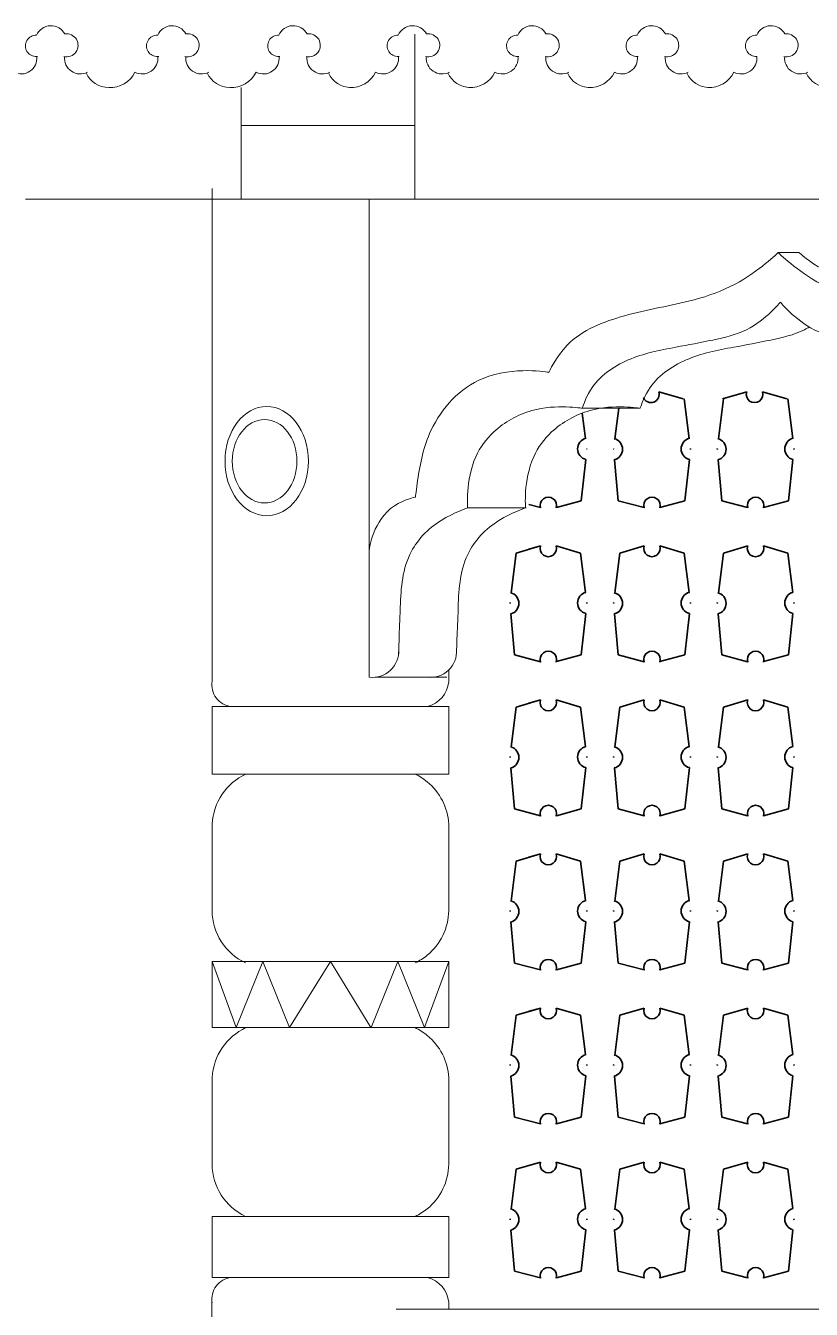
# Model space of a CAD drawing. Header units: millimetres. Extents: x 2399 to 111977, y 1313 to 59551.
# Drawn here: x 70509 to 71649, y 44698 to 46561 of the extents above; entities that cross this region are included whole.
import ezdxf

# ---------------------------------------------------------------- set-up
doc = ezdxf.new("R2010")
doc.units = ezdxf.units.MM
doc.layers.add('detail1', color=7, linetype='Continuous', lineweight=35)
doc.layers.add('main line', color=7, linetype='Continuous', lineweight=13)
doc.layers.add('hatch1', color=7, linetype='Continuous', lineweight=20, true_color=0x6a6a6a)

msp = doc.modelspace()

# ---------------------------------------------------------------- linework, layer by layer
at = {"layer": 'detail1', "color": 7, "linetype": 'Continuous', "lineweight": 35}
for p, q in [((71463.0712, 46019.0482), (71427.6772, 46029.391)), ((71555.3142, 46029.391), (71520.1574, 46019.0482)), ((71613.4641, 46019.0482), (71578.0701, 46029.391)), ((71369.5355, 46005.4979), (71364.0478, 45961.1341)), ((71471.7082, 45961.8144), (71464.5183, 46019.0482)), ((71521.6045, 46019.0482), (71514.4407, 45961.1341)), ((71622.1011, 45961.8144), (71614.9112, 46019.0482)), ((71321.3153, 45961.8144), (71316.6868, 45998.6587)), ((71315.151, 45871.1693), (71321.7233, 45931.1642)), ((71363.4769, 45930.7353), (71368.7178, 45871.1693)), ((71465.5439, 45871.1693), (71472.1162, 45931.1642)), ((71473.7197, 45945.8021), (71473.5365, 45947.2603)), ((71512.7245, 45947.2603), (71512.5441, 45945.8021)), ((71513.8698, 45930.7353), (71519.1107, 45871.1693)), ((71615.9368, 45871.1693), (71622.509, 45931.1642)), ((71624.1126, 45945.8021), (71623.9294, 45947.2603)), ((71239.3008, 45865.707), (71255.9692, 45861.3664)), ((71279.0551, 45861.4519), (71315.151, 45871.1693)), ((71368.7178, 45871.1693), (71406.3621, 45861.3664)), ((71429.448, 45861.4519), (71465.5439, 45871.1693)), ((71519.1107, 45871.1693), (71556.7549, 45861.3664)), ((71579.8409, 45861.4519), (71615.9368, 45871.1693)), ((71255.9756, 45805.869), (71220.8188, 45795.5263)), ((71255.9756, 45805.869), (71239.271, 45801.1355)), ((71278.7314, 45805.869), (71314.1254, 45795.5263)), ((71406.3685, 45805.869), (71371.2117, 45795.5263)), ((71464.5183, 45795.5263), (71429.1243, 45805.869)), ((71556.7613, 45805.869), (71521.6045, 45795.5263)), ((71614.9112, 45795.5263), (71579.5172, 45805.869)), ((71220.8188, 45795.5263), (71213.6549, 45737.6121)), ((71321.3153, 45738.2925), (71314.1254, 45795.5263)), ((71371.2117, 45795.5263), (71364.0478, 45737.6121)), ((71471.7082, 45738.2925), (71464.5183, 45795.5263)), ((71521.6045, 45795.5263), (71514.4407, 45737.6121)), ((71622.1011, 45738.2925), (71614.9112, 45795.5263)), ((71211.9387, 45723.7383), (71211.7584, 45722.2802)), ((71213.084, 45707.2134), (71218.325, 45647.6473)), ((71315.151, 45647.6473), (71321.7233, 45707.6423)), ((71323.3268, 45722.2802), (71323.1436, 45723.7383)), ((71362.3316, 45723.7383), (71362.1512, 45722.2802)), ((71363.4769, 45707.2134), (71368.7178, 45647.6473)), ((71465.5439, 45647.6473), (71472.1162, 45707.6423)), ((71473.7197, 45722.2802), (71473.5365, 45723.7383)), ((71512.7245, 45723.7383), (71512.5441, 45722.2802)), ((71513.8698, 45707.2134), (71519.1107, 45647.6473)), ((71615.9368, 45647.6473), (71622.509, 45707.6423)), ((71624.1126, 45722.2802), (71623.9294, 45723.7383)), ((71218.325, 45647.6473), (71255.9692, 45637.8444)), ((71239.3008, 45642.185), (71255.9692, 45637.8444)), ((71279.0551, 45637.9299), (71315.151, 45647.6473)), ((71368.7178, 45647.6473), (71406.3621, 45637.8444)), ((71429.448, 45637.9299), (71465.5439, 45647.6473)), ((71519.1107, 45647.6473), (71556.7549, 45637.8444)), ((71579.8409, 45637.9299), (71615.9368, 45647.6473)), ((71255.9756, 45582.3471), (71220.8188, 45572.0043)), ((71255.9756, 45582.3471), (71239.271, 45577.6136)), ((71278.7314, 45582.3471), (71314.1254, 45572.0043)), ((71406.3685, 45582.3471), (71371.2117, 45572.0043)), ((71464.5183, 45572.0043), (71429.1243, 45582.3471)), ((71556.7613, 45582.3471), (71521.6045, 45572.0043)), ((71614.9112, 45572.0043), (71579.5172, 45582.3471)), ((71220.8188, 45572.0043), (71213.6549, 45514.0902)), ((71321.3153, 45514.7705), (71314.1254, 45572.0043)), ((71371.2117, 45572.0043), (71364.0478, 45514.0902)), ((71471.7082, 45514.7705), (71464.5183, 45572.0043)), ((71521.6045, 45572.0043), (71514.4407, 45514.0902)), ((71622.1011, 45514.7705), (71614.9112, 45572.0043)), ((71211.9387, 45500.2164), (71211.7584, 45498.7582)), ((71213.084, 45483.6914), (71218.325, 45424.1254)), ((71315.151, 45424.1254), (71321.7233, 45484.1203)), ((71323.3268, 45498.7582), (71323.1436, 45500.2164)), ((71362.3316, 45500.2164), (71362.1512, 45498.7582)), ((71363.4769, 45483.6914), (71368.7178, 45424.1254)), ((71465.5439, 45424.1254), (71472.1162, 45484.1203)), ((71473.7197, 45498.7582), (71473.5365, 45500.2164)), ((71512.7245, 45500.2164), (71512.5441, 45498.7582)), ((71513.8698, 45483.6914), (71519.1107, 45424.1254)), ((71615.9368, 45424.1254), (71622.509, 45484.1203)), ((71624.1126, 45498.7582), (71623.9294, 45500.2164)), ((71218.325, 45424.1254), (71255.9692, 45414.3225)), ((71239.3008, 45418.6631), (71255.9692, 45414.3225)), ((71279.0551, 45414.408), (71315.151, 45424.1254)), ((71368.7178, 45424.1254), (71406.3621, 45414.3225)), ((71429.448, 45414.408), (71465.5439, 45424.1254)), ((71519.1107, 45424.1254), (71556.7549, 45414.3225)), ((71579.8409, 45414.408), (71615.9368, 45424.1254)), ((71255.9756, 45358.8251), (71220.8188, 45348.4824)), ((71255.9756, 45358.8251), (71239.271, 45354.0916)), ((71278.7314, 45358.8251), (71314.1254, 45348.4824)), ((71406.3685, 45358.8251), (71371.2117, 45348.4824)), ((71464.5183, 45348.4824), (71429.1243, 45358.8251)), ((71556.7613, 45358.8251), (71521.6045, 45348.4824)), ((71614.9112, 45348.4824), (71579.5172, 45358.8251)), ((71220.8188, 45348.4824), (71213.6549, 45290.5682)), ((71321.3153, 45291.2486), (71314.1254, 45348.4824)), ((71371.2117, 45348.4824), (71364.0478, 45290.5682)), ((71471.7082, 45291.2486), (71464.5183, 45348.4824)), ((71521.6045, 45348.4824), (71514.4407, 45290.5682)), ((71622.1011, 45291.2486), (71614.9112, 45348.4824)), ((71211.9387, 45276.6944), (71211.7584, 45275.2363)), ((71213.084, 45260.1695), (71218.325, 45200.6034)), ((71315.151, 45200.6034), (71321.7233, 45260.5984)), ((71323.3268, 45275.2363), (71323.1436, 45276.6944)), ((71362.3316, 45276.6944), (71362.1512, 45275.2363)), ((71363.4769, 45260.1695), (71368.7178, 45200.6034)), ((71465.5439, 45200.6034), (71472.1162, 45260.5984)), ((71473.7197, 45275.2363), (71473.5365, 45276.6944)), ((71512.7245, 45276.6944), (71512.5441, 45275.2363)), ((71513.8698, 45260.1695), (71519.1107, 45200.6034)), ((71615.9368, 45200.6034), (71622.509, 45260.5984)), ((71624.1126, 45275.2363), (71623.9294, 45276.6944)), ((71218.325, 45200.6034), (71255.9692, 45190.8005)), ((71239.3008, 45195.1411), (71255.9692, 45190.8005)), ((71279.0551, 45190.886), (71315.151, 45200.6034)), ((71368.7178, 45200.6034), (71406.3621, 45190.8005)), ((71429.448, 45190.886), (71465.5439, 45200.6034)), ((71519.1107, 45200.6034), (71556.7549, 45190.8005)), ((71579.8409, 45190.886), (71615.9368, 45200.6034)), ((71255.9756, 45135.3032), (71220.8188, 45124.9604)), ((71255.9756, 45135.3032), (71239.271, 45130.5697)), ((71278.7314, 45135.3032), (71314.1254, 45124.9604)), ((71406.3685, 45135.3032), (71371.2117, 45124.9604)), ((71464.5183, 45124.9604), (71429.1243, 45135.3032)), ((71556.7613, 45135.3032), (71521.6045, 45124.9604)), ((71614.9112, 45124.9604), (71579.5172, 45135.3032)), ((71220.8188, 45124.9604), (71213.6549, 45067.0463)), ((71321.3153, 45067.7266), (71314.1254, 45124.9604)), ((71371.2117, 45124.9604), (71364.0478, 45067.0463)), ((71471.7082, 45067.7266), (71464.5183, 45124.9604)), ((71521.6045, 45124.9604), (71514.4407, 45067.0463)), ((71622.1011, 45067.7266), (71614.9112, 45124.9604)), ((71211.9387, 45053.1725), (71211.7584, 45051.7143)), ((71213.084, 45036.6475), (71218.325, 44977.0815)), ((71315.151, 44977.0815), (71321.7233, 45037.0764)), ((71323.3268, 45051.7143), (71323.1436, 45053.1725)), ((71362.3316, 45053.1725), (71362.1512, 45051.7143)), ((71363.4769, 45036.6475), (71368.7178, 44977.0815)), ((71465.5439, 44977.0815), (71472.1162, 45037.0764)), ((71473.7197, 45051.7143), (71473.5365, 45053.1725)), ((71512.7245, 45053.1725), (71512.5441, 45051.7143)), ((71513.8698, 45036.6475), (71519.1107, 44977.0815)), ((71615.9368, 44977.0815), (71622.509, 45037.0764)), ((71624.1126, 45051.7143), (71623.9294, 45053.1725)), ((71218.325, 44977.0815), (71255.9692, 44967.2786)), ((71239.3008, 44971.6192), (71255.9692, 44967.2786)), ((71279.0551, 44967.3641), (71315.151, 44977.0815)), ((71368.7178, 44977.0815), (71406.3621, 44967.2786)), ((71429.448, 44967.3641), (71465.5439, 44977.0815)), ((71519.1107, 44977.0815), (71556.7549, 44967.2786)), ((71579.8409, 44967.3641), (71615.9368, 44977.0815)), ((71255.9756, 44911.7812), (71220.8188, 44901.4385)), ((71255.9756, 44911.7812), (71239.271, 44907.0477)), ((71278.7314, 44911.7812), (71314.1254, 44901.4385)), ((71406.3685, 44911.7812), (71371.2117, 44901.4385)), ((71464.5183, 44901.4385), (71429.1243, 44911.7812)), ((71556.7613, 44911.7812), (71521.6045, 44901.4385)), ((71614.9112, 44901.4385), (71579.5172, 44911.7812)), ((71220.8188, 44901.4385), (71213.6549, 44843.5243)), ((71321.3153, 44844.2047), (71314.1254, 44901.4385)), ((71371.2117, 44901.4385), (71364.0478, 44843.5243)), ((71471.7082, 44844.2047), (71464.5183, 44901.4385)), ((71521.6045, 44901.4385), (71514.4407, 44843.5243)), ((71622.1011, 44844.2047), (71614.9112, 44901.4385)), ((71211.9387, 44829.6505), (71211.7584, 44828.1924)), ((71213.084, 44813.1256), (71218.325, 44753.5595)), ((71315.151, 44753.5595), (71321.7233, 44813.5545)), ((71323.3268, 44828.1924), (71323.1436, 44829.6505)), ((71362.3316, 44829.6505), (71362.1512, 44828.1924)), ((71363.4769, 44813.1256), (71368.7178, 44753.5595)), ((71465.5439, 44753.5595), (71472.1162, 44813.5545)), ((71473.7197, 44828.1924), (71473.5365, 44829.6505)), ((71512.7245, 44829.6505), (71512.5441, 44828.1924)), ((71513.8698, 44813.1256), (71519.1107, 44753.5595)), ((71615.9368, 44753.5595), (71622.509, 44813.5545)), ((71624.1126, 44828.1924), (71623.9294, 44829.6505)), ((71218.325, 44753.5595), (71255.9692, 44743.7566)), ((71239.3008, 44748.0972), (71255.9692, 44743.7566)), ((71279.0551, 44743.8421), (71315.151, 44753.5595)), ((71368.7178, 44753.5595), (71406.3621, 44743.7566)), ((71429.448, 44743.8421), (71465.5439, 44753.5595)), ((71519.1107, 44753.5595), (71556.7549, 44743.7566)), ((71579.8409, 44743.8421), (71615.9368, 44753.5595))]:
    msp.add_line(p, q, dxfattribs=at)
for centre, radius, start, end in [((71416.2993, 46025.6881), 11.9653, 203.2418441, 18.0271726), ((71566.6922, 46025.6881), 11.9653, 161.9728274, 18.0271726), ((71325.6725, 45946.5446), 15.8793, 104.4005587, 255.5994413), ((71359.1751, 45946.0208), 15.8793, 284.4005587, 75.5994413), ((71476.0653, 45946.5446), 15.8793, 104.4005587, 255.5994413), ((71509.568, 45946.0208), 15.8793, 284.4005587, 75.5994413), ((71626.4582, 45946.5446), 15.8793, 104.4005587, 255.5994413), ((71267.5005, 45864.5597), 11.9653, 341.9728274, 198.0271726), ((71417.8934, 45864.5597), 11.9653, 341.9728274, 198.0271726), ((71568.2863, 45864.5597), 11.9653, 341.9728274, 198.0271726), ((71267.3535, 45802.1662), 11.9653, 161.9728274, 18.0271726), ((71417.7464, 45802.1662), 11.9653, 161.9728274, 18.0271726), ((71568.1393, 45802.1662), 11.9653, 161.9728274, 18.0271726), ((71208.7822, 45722.4989), 15.8793, 284.4005587, 75.5994413), ((71325.6725, 45723.0227), 15.8793, 104.4005587, 255.5994413), ((71359.1751, 45722.4989), 15.8793, 284.4005587, 75.5994413), ((71476.0653, 45723.0227), 15.8793, 104.4005587, 255.5994413), ((71509.568, 45722.4989), 15.8793, 284.4005587, 75.5994413), ((71626.4582, 45723.0227), 15.8793, 104.4005587, 255.5994413), ((71267.5005, 45641.0377), 11.9653, 341.9728274, 198.0271726), ((71417.8934, 45641.0377), 11.9653, 341.9728274, 198.0271726), ((71568.2863, 45641.0377), 11.9653, 341.9728274, 198.0271726), ((71267.3535, 45578.6442), 11.9653, 161.9728274, 18.0271726), ((71417.7464, 45578.6442), 11.9653, 161.9728274, 18.0271726), ((71568.1393, 45578.6442), 11.9653, 161.9728274, 18.0271726), ((71208.7822, 45498.9769), 15.8793, 284.4005587, 75.5994413), ((71325.6725, 45499.5007), 15.8793, 104.4005587, 255.5994413), ((71359.1751, 45498.9769), 15.8793, 284.4005587, 75.5994413), ((71476.0653, 45499.5007), 15.8793, 104.4005587, 255.5994413), ((71509.568, 45498.9769), 15.8793, 284.4005587, 75.5994413), ((71626.4582, 45499.5007), 15.8793, 104.4005587, 255.5994413), ((71267.5005, 45417.5158), 11.9653, 341.9728274, 198.0271726), ((71417.8934, 45417.5158), 11.9653, 341.9728274, 198.0271726), ((71568.2863, 45417.5158), 11.9653, 341.9728274, 198.0271726), ((71267.3535, 45355.1223), 11.9653, 161.9728274, 18.0271726), ((71417.7464, 45355.1223), 11.9653, 161.9728274, 18.0271726), ((71568.1393, 45355.1223), 11.9653, 161.9728274, 18.0271726), ((71208.7822, 45275.455), 15.8793, 284.4005587, 75.5994413), ((71325.6725, 45275.9788), 15.8793, 104.4005587, 255.5994413), ((71359.1751, 45275.455), 15.8793, 284.4005587, 75.5994413), ((71476.0653, 45275.9788), 15.8793, 104.4005587, 255.5994413), ((71509.568, 45275.455), 15.8793, 284.4005587, 75.5994413), ((71626.4582, 45275.9788), 15.8793, 104.4005587, 255.5994413), ((71267.5005, 45193.9938), 11.9653, 341.9728274, 198.0271726), ((71417.8934, 45193.9938), 11.9653, 341.9728274, 198.0271726), ((71568.2863, 45193.9938), 11.9653, 341.9728274, 198.0271726), ((71267.3535, 45131.6003), 11.9653, 161.9728274, 18.0271726), ((71417.7464, 45131.6003), 11.9653, 161.9728274, 18.0271726), ((71568.1393, 45131.6003), 11.9653, 161.9728274, 18.0271726), ((71208.7822, 45051.933), 15.8793, 284.4005587, 75.5994413), ((71325.6725, 45052.4568), 15.8793, 104.4005587, 255.5994413), ((71359.1751, 45051.933), 15.8793, 284.4005587, 75.5994413), ((71476.0653, 45052.4568), 15.8793, 104.4005587, 255.5994413), ((71509.568, 45051.933), 15.8793, 284.4005587, 75.5994413), ((71626.4582, 45052.4568), 15.8793, 104.4005587, 255.5994413), ((71267.5005, 44970.4719), 11.9653, 341.9728274, 198.0271726), ((71417.8934, 44970.4719), 11.9653, 341.9728274, 198.0271726), ((71568.2863, 44970.4719), 11.9653, 341.9728274, 198.0271726), ((71267.3535, 44908.0784), 11.9653, 161.9728274, 18.0271726), ((71417.7464, 44908.0784), 11.9653, 161.9728274, 18.0271726), ((71568.1393, 44908.0784), 11.9653, 161.9728274, 18.0271726), ((71208.7822, 44828.4111), 15.8793, 284.4005587, 75.5994413), ((71325.6725, 44828.9349), 15.8793, 104.4005587, 255.5994413), ((71359.1751, 44828.4111), 15.8793, 284.4005587, 75.5994413), ((71476.0653, 44828.9349), 15.8793, 104.4005587, 255.5994413), ((71509.568, 44828.4111), 15.8793, 284.4005587, 75.5994413), ((71626.4582, 44828.9349), 15.8793, 104.4005587, 255.5994413), ((71267.5005, 44746.9499), 11.9653, 341.9728274, 198.0271726), ((71417.8934, 44746.9499), 11.9653, 341.9728274, 198.0271726), ((71568.2863, 44746.9499), 11.9653, 341.9728274, 198.0271726)]:
    msp.add_arc(centre, radius, start, end, dxfattribs=at)
at = {"layer": 'hatch1', "color": 251, "linetype": 'Continuous', "lineweight": 20, "true_color": 0x6a6a6a}
for p, q in [((71323.3268, 45945.8021), (71323.1436, 45947.2603)), ((71362.3316, 45947.2603), (71362.1512, 45945.8021))]:
    msp.add_line(p, q, dxfattribs=at)
at = {"layer": 'main line', "color": 7, "linetype": 'Continuous', "lineweight": 13}
for p, q in [((71073.3955, 46308.781), (71073.3955, 46548.3053)), ((70821.604, 46308.781), (70821.604, 46470.9113)), ((71073.3955, 46415.7989), (70821.604, 46415.7989)), ((70779.2716, 45609.7199), (70779.2716, 46324.2577)), ((70508.6168, 46308.781), (75977.1145, 46308.781)), ((71007.5016, 45615.3063), (71007.5016, 46308.781)), ((71316.6064, 46005.4979), (71400.6662, 46005.4979)), ((71151.3412, 45861.2704), (71235.401, 45861.2704)), ((71119.9258, 45615.3063), (71016.5282, 45615.3063)), ((71122.7047, 45608.6844), (71122.7047, 45625.8484)), ((71091.5614, 45572.78), (70779.2716, 45572.78)), ((70779.2716, 45474.8649), (70779.2716, 45572.78)), ((71122.7047, 45572.78), (71091.5614, 45572.78)), ((71122.7047, 45474.8649), (71122.7047, 45572.78)), ((71091.5614, 45474.8649), (70779.2716, 45474.8649)), ((71122.7047, 45474.8649), (71091.5614, 45474.8649)), ((70779.2716, 45276.5234), (70779.2716, 45402.3183)), ((71122.7047, 45276.5234), (71122.7047, 45402.3183)), ((71091.5614, 45202.6349), (70779.2716, 45202.6349)), ((70779.2716, 45106.9526), (70779.2716, 45202.6349)), ((70814.2593, 45106.9526), (70779.2716, 45202.6349)), ((70853.0293, 45202.6349), (70814.2593, 45106.9526)), ((70891.7992, 45106.9526), (70853.0293, 45202.6349)), ((70950.9882, 45202.6349), (70891.7992, 45106.9526)), ((71009.6003, 45106.9526), (70950.9882, 45202.6349)), ((71010.1771, 45106.9526), (71048.9471, 45202.6349)), ((71048.9471, 45202.6349), (71087.717, 45106.9526)), ((71091.5614, 45117.466), (71122.7047, 45202.6349)), ((71122.7047, 45202.6349), (71091.5614, 45202.6349)), ((71122.7047, 45106.9526), (71122.7047, 45202.6349)), ((71087.717, 45106.9526), (71091.5614, 45117.466)), ((71091.5614, 45106.9526), (70779.2716, 45106.9526)), ((71122.7047, 45106.9526), (71091.5614, 45106.9526)), ((70779.2716, 44908.6111), (70779.2716, 45034.406)), ((71122.7047, 44908.6111), (71122.7047, 45034.406)), ((71091.5614, 44833.0405), (70779.2716, 44833.0405)), ((70779.2716, 44744.3672), (70779.2716, 44833.0405)), ((71122.7047, 44833.0405), (71091.5614, 44833.0405)), ((71122.7047, 44744.3672), (71122.7047, 44833.0405)), ((71091.5614, 44744.3672), (70779.2716, 44744.3672)), ((71122.7047, 44744.3672), (71091.5614, 44744.3672)), ((70778.8597, 44122.3986), (70778.8597, 44712.0312)), ((71122.7047, 44708.4628), (71122.7047, 44698.128)), ((71046.5816, 44698.128), (72154.1149, 44698.128))]:
    msp.add_line(p, q, dxfattribs=at)
at = {"layer": 'main line', "color": 7, "linetype": 'Continuous', "lineweight": 13, "flags": 128}
for points in [[(70564.0021, 46516.0211, 1.219803903), (70565.4326, 46548.703, 0.63216014), (70524.4685, 46546.7048, 1.067465283), (70524.7033, 46516.0211, -0.60309642), (70491.3115, 46493.2549)], [(70564.0021, 46516.0211, 1.219803903), (70565.4326, 46548.703, 0.63216014), (70524.4685, 46546.7048, 1.067465283), (70524.7033, 46516.0211, -0.60309642), (70491.3115, 46493.2549)], [(70564.0021, 46516.0211, 1.219803903), (70565.4326, 46548.703, 0.63216014), (70524.4685, 46546.7048, 1.067465283), (70524.7033, 46516.0211, -0.60309642), (70491.3115, 46493.2549)], [(70564.0021, 46516.0211, 1.219803903), (70565.4326, 46548.703, 0.63216014), (70524.4685, 46546.7048, 1.067465283), (70524.7033, 46516.0211, -0.60309642), (70491.3115, 46493.2549)], [(70564.0021, 46516.0211, 1.219803903), (70565.4326, 46548.703, 0.63216014), (70524.4685, 46546.7048, 1.067465283), (70524.7033, 46516.0211, -0.60309642), (70491.3115, 46493.2549)], [(70564.0021, 46516.0211, 1.219803903), (70565.4326, 46548.703, 0.63216014), (70524.4685, 46546.7048, 1.067465283), (70524.7033, 46516.0211, -0.60309642), (70491.3115, 46493.2549)], [(70739.8688, 46516.0211, 1.219803903), (70741.2993, 46548.703, 0.63216014), (70700.3352, 46546.7048, 1.067465283), (70700.57, 46516.0211, -0.60309642), (70667.1782, 46493.2549)], [(70739.8688, 46516.0211, 1.219803903), (70741.2993, 46548.703, 0.63216014), (70700.3352, 46546.7048, 1.067465283), (70700.57, 46516.0211, -0.60309642), (70667.1782, 46493.2549)], [(70739.8688, 46516.0211, 1.219803903), (70741.2993, 46548.703, 0.63216014), (70700.3352, 46546.7048, 1.067465283), (70700.57, 46516.0211, -0.60309642), (70667.1782, 46493.2549)], [(70739.8688, 46516.0211, 1.219803903), (70741.2993, 46548.703, 0.63216014), (70700.3352, 46546.7048, 1.067465283), (70700.57, 46516.0211, -0.60309642), (70667.1782, 46493.2549)], [(70739.8688, 46516.0211, 1.219803903), (70741.2993, 46548.703, 0.63216014), (70700.3352, 46546.7048, 1.067465283), (70700.57, 46516.0211, -0.60309642), (70667.1782, 46493.2549)], [(70739.8688, 46516.0211, 1.219803903), (70741.2993, 46548.703, 0.63216014), (70700.3352, 46546.7048, 1.067465283), (70700.57, 46516.0211, -0.60309642), (70667.1782, 46493.2549)], [(70915.7355, 46516.0211, 1.219803903), (70917.166, 46548.703, 0.63216014), (70876.2019, 46546.7048, 1.067465283), (70876.4367, 46516.0211, -0.60309642), (70843.0449, 46493.2549)], [(70915.7355, 46516.0211, 1.219803903), (70917.166, 46548.703, 0.63216014), (70876.2019, 46546.7048, 1.067465283), (70876.4367, 46516.0211, -0.60309642), (70843.0449, 46493.2549)], [(70915.7355, 46516.0211, 1.219803903), (70917.166, 46548.703, 0.63216014), (70876.2019, 46546.7048, 1.067465283), (70876.4367, 46516.0211, -0.60309642), (70843.0449, 46493.2549)], [(70915.7355, 46516.0211, 1.219803903), (70917.166, 46548.703, 0.63216014), (70876.2019, 46546.7048, 1.067465283), (70876.4367, 46516.0211, -0.60309642), (70843.0449, 46493.2549)], [(70915.7355, 46516.0211, 1.219803903), (70917.166, 46548.703, 0.63216014), (70876.2019, 46546.7048, 1.067465283), (70876.4367, 46516.0211, -0.60309642), (70843.0449, 46493.2549)], [(70915.7355, 46516.0211, 1.219803903), (70917.166, 46548.703, 0.63216014), (70876.2019, 46546.7048, 1.067465283), (70876.4367, 46516.0211, -0.60309642), (70843.0449, 46493.2549)], [(71089.1475, 46516.0211, 1.219803903), (71090.5779, 46548.703, 0.63216014), (71049.6139, 46546.7048, 1.067465283), (71049.8487, 46516.0211, -0.60309642), (71016.4569, 46493.2549)], [(71089.1475, 46516.0211, 1.219803903), (71090.5779, 46548.703, 0.63216014), (71049.6139, 46546.7048, 1.067465283), (71049.8487, 46516.0211, -0.60309642), (71016.4569, 46493.2549)], [(71089.1475, 46516.0211, 1.219803903), (71090.5779, 46548.703, 0.63216014), (71049.6139, 46546.7048, 1.067465283), (71049.8487, 46516.0211, -0.60309642), (71016.4569, 46493.2549)], [(71089.1475, 46516.0211, 1.219803903), (71090.5779, 46548.703, 0.63216014), (71049.6139, 46546.7048, 1.067465283), (71049.8487, 46516.0211, -0.60309642), (71016.4569, 46493.2549)], [(71089.1475, 46516.0211, 1.219803903), (71090.5779, 46548.703, 0.63216014), (71049.6139, 46546.7048, 1.067465283), (71049.8487, 46516.0211, -0.60309642), (71016.4569, 46493.2549)], [(71089.1475, 46516.0211, 1.219803903), (71090.5779, 46548.703, 0.63216014), (71049.6139, 46546.7048, 1.067465283), (71049.8487, 46516.0211, -0.60309642), (71016.4569, 46493.2549)], [(71262.5594, 46516.0211, 1.219803903), (71263.9899, 46548.703, 0.63216014), (71223.0259, 46546.7048, 1.067465283), (71223.2606, 46516.0211, -0.60309642), (71189.8689, 46493.2549)], [(71262.5594, 46516.0211, 1.219803903), (71263.9899, 46548.703, 0.63216014), (71223.0259, 46546.7048, 1.067465283), (71223.2606, 46516.0211, -0.60309642), (71189.8689, 46493.2549)], [(71262.5594, 46516.0211, 1.219803903), (71263.9899, 46548.703, 0.63216014), (71223.0259, 46546.7048, 1.067465283), (71223.2606, 46516.0211, -0.60309642), (71189.8689, 46493.2549)], [(71262.5594, 46516.0211, 1.219803903), (71263.9899, 46548.703, 0.63216014), (71223.0259, 46546.7048, 1.067465283), (71223.2606, 46516.0211, -0.60309642), (71189.8689, 46493.2549)], [(71262.5594, 46516.0211, 1.219803903), (71263.9899, 46548.703, 0.63216014), (71223.0259, 46546.7048, 1.067465283), (71223.2606, 46516.0211, -0.60309642), (71189.8689, 46493.2549)], [(71262.5594, 46516.0211, 1.219803903), (71263.9899, 46548.703, 0.63216014), (71223.0259, 46546.7048, 1.067465283), (71223.2606, 46516.0211, -0.60309642), (71189.8689, 46493.2549)], [(71435.9714, 46516.0211, 1.219803903), (71437.4019, 46548.703, 0.63216014), (71396.4378, 46546.7048, 1.067465283), (71396.6726, 46516.0211, -0.60309642), (71363.2808, 46493.2549)], [(71435.9714, 46516.0211, 1.219803903), (71437.4019, 46548.703, 0.63216014), (71396.4378, 46546.7048, 1.067465283), (71396.6726, 46516.0211, -0.60309642), (71363.2808, 46493.2549)], [(71435.9714, 46516.0211, 1.219803903), (71437.4019, 46548.703, 0.63216014), (71396.4378, 46546.7048, 1.067465283), (71396.6726, 46516.0211, -0.60309642), (71363.2808, 46493.2549)], [(71435.9714, 46516.0211, 1.219803903), (71437.4019, 46548.703, 0.63216014), (71396.4378, 46546.7048, 1.067465283), (71396.6726, 46516.0211, -0.60309642), (71363.2808, 46493.2549)], [(71435.9714, 46516.0211, 1.219803903), (71437.4019, 46548.703, 0.63216014), (71396.4378, 46546.7048, 1.067465283), (71396.6726, 46516.0211, -0.60309642), (71363.2808, 46493.2549)], [(71435.9714, 46516.0211, 1.219803903), (71437.4019, 46548.703, 0.63216014), (71396.4378, 46546.7048, 1.067465283), (71396.6726, 46516.0211, -0.60309642), (71363.2808, 46493.2549)], [(71609.3834, 46516.0211, 1.219803903), (71610.8138, 46548.703, 0.63216014), (71569.8498, 46546.7048, 1.067465283), (71570.0846, 46516.0211, -0.60309642), (71536.6928, 46493.2549)], [(71609.3834, 46516.0211, 1.219803903), (71610.8138, 46548.703, 0.63216014), (71569.8498, 46546.7048, 1.067465283), (71570.0846, 46516.0211, -0.60309642), (71536.6928, 46493.2549)], [(71609.3834, 46516.0211, 1.219803903), (71610.8138, 46548.703, 0.63216014), (71569.8498, 46546.7048, 1.067465283), (71570.0846, 46516.0211, -0.60309642), (71536.6928, 46493.2549)], [(71609.3834, 46516.0211, 1.219803903), (71610.8138, 46548.703, 0.63216014), (71569.8498, 46546.7048, 1.067465283), (71570.0846, 46516.0211, -0.60309642), (71536.6928, 46493.2549)], [(71609.3834, 46516.0211, 1.219803903), (71610.8138, 46548.703, 0.63216014), (71569.8498, 46546.7048, 1.067465283), (71570.0846, 46516.0211, -0.60309642), (71536.6928, 46493.2549)], [(71609.3834, 46516.0211, 1.219803903), (71610.8138, 46548.703, 0.63216014), (71569.8498, 46546.7048, 1.067465283), (71570.0846, 46516.0211, -0.60309642), (71536.6928, 46493.2549)], [(70525.901, 46516.0211, -0.017938026), (70524.7297, 46515.7773)], [(70525.901, 46516.0211, -0.017938026), (70524.7297, 46515.7773)], [(70525.901, 46516.0211, -0.017938026), (70524.7297, 46515.7773)], [(70525.901, 46516.0211, -0.017938026), (70524.7297, 46515.7773)], [(70525.901, 46516.0211, -0.017938026), (70524.7297, 46515.7773)], [(70525.901, 46516.0211, -0.017938026), (70524.7297, 46515.7773)], [(70565.1998, 46516.0211, 0.60309642), (70598.5916, 46493.2549)], [(70565.1998, 46516.0211, 0.60309642), (70598.5916, 46493.2549)], [(70565.1998, 46516.0211, 0.60309642), (70598.5916, 46493.2549)], [(70565.1998, 46516.0211, 0.60309642), (70598.5916, 46493.2549)], [(70565.1998, 46516.0211, 0.60309642), (70598.5916, 46493.2549)], [(70565.1998, 46516.0211, 0.60309642), (70598.5916, 46493.2549)], [(70701.7677, 46516.0211, -0.017938026), (70700.5963, 46515.7773)], [(70701.7677, 46516.0211, -0.017938026), (70700.5963, 46515.7773)], [(70701.7677, 46516.0211, -0.017938026), (70700.5963, 46515.7773)], [(70701.7677, 46516.0211, -0.017938026), (70700.5963, 46515.7773)], [(70701.7677, 46516.0211, -0.017938026), (70700.5963, 46515.7773)], [(70701.7677, 46516.0211, -0.017938026), (70700.5963, 46515.7773)], [(70741.0665, 46516.0211, 0.60309642), (70774.4583, 46493.2549)], [(70741.0665, 46516.0211, 0.60309642), (70774.4583, 46493.2549)], [(70741.0665, 46516.0211, 0.60309642), (70774.4583, 46493.2549)], [(70741.0665, 46516.0211, 0.60309642), (70774.4583, 46493.2549)], [(70741.0665, 46516.0211, 0.60309642), (70774.4583, 46493.2549)], [(70741.0665, 46516.0211, 0.60309642), (70774.4583, 46493.2549)], [(70877.6344, 46516.0211, -0.017938026), (70876.463, 46515.7773)], [(70877.6344, 46516.0211, -0.017938026), (70876.463, 46515.7773)], [(70877.6344, 46516.0211, -0.017938026), (70876.463, 46515.7773)], [(70877.6344, 46516.0211, -0.017938026), (70876.463, 46515.7773)], [(70877.6344, 46516.0211, -0.017938026), (70876.463, 46515.7773)], [(70877.6344, 46516.0211, -0.017938026), (70876.463, 46515.7773)], [(70916.9332, 46516.0211, 0.60309642), (70950.325, 46493.2549)], [(70916.9332, 46516.0211, 0.60309642), (70950.325, 46493.2549)], [(70916.9332, 46516.0211, 0.60309642), (70950.325, 46493.2549)], [(70916.9332, 46516.0211, 0.60309642), (70950.325, 46493.2549)], [(70916.9332, 46516.0211, 0.60309642), (70950.325, 46493.2549)], [(70916.9332, 46516.0211, 0.60309642), (70950.325, 46493.2549)], [(71051.0464, 46516.0211, -0.017938026), (71049.875, 46515.7773)], [(71051.0464, 46516.0211, -0.017938026), (71049.875, 46515.7773)], [(71051.0464, 46516.0211, -0.017938026), (71049.875, 46515.7773)], [(71051.0464, 46516.0211, -0.017938026), (71049.875, 46515.7773)], [(71051.0464, 46516.0211, -0.017938026), (71049.875, 46515.7773)], [(71051.0464, 46516.0211, -0.017938026), (71049.875, 46515.7773)], [(71090.3452, 46516.0211, 0.60309642), (71123.737, 46493.2549)], [(71090.3452, 46516.0211, 0.60309642), (71123.737, 46493.2549)], [(71090.3452, 46516.0211, 0.60309642), (71123.737, 46493.2549)], [(71090.3452, 46516.0211, 0.60309642), (71123.737, 46493.2549)], [(71090.3452, 46516.0211, 0.60309642), (71123.737, 46493.2549)], [(71090.3452, 46516.0211, 0.60309642), (71123.737, 46493.2549)], [(71224.4583, 46516.0211, -0.017938026), (71223.287, 46515.7773)], [(71224.4583, 46516.0211, -0.017938026), (71223.287, 46515.7773)], [(71224.4583, 46516.0211, -0.017938026), (71223.287, 46515.7773)], [(71224.4583, 46516.0211, -0.017938026), (71223.287, 46515.7773)], [(71224.4583, 46516.0211, -0.017938026), (71223.287, 46515.7773)], [(71224.4583, 46516.0211, -0.017938026), (71223.287, 46515.7773)], [(71263.7572, 46516.0211, 0.60309642), (71297.1489, 46493.2549)], [(71263.7572, 46516.0211, 0.60309642), (71297.1489, 46493.2549)], [(71263.7572, 46516.0211, 0.60309642), (71297.1489, 46493.2549)], [(71263.7572, 46516.0211, 0.60309642), (71297.1489, 46493.2549)], [(71263.7572, 46516.0211, 0.60309642), (71297.1489, 46493.2549)], [(71263.7572, 46516.0211, 0.60309642), (71297.1489, 46493.2549)], [(71397.8703, 46516.0211, -0.017938026), (71396.6989, 46515.7773)], [(71397.8703, 46516.0211, -0.017938026), (71396.6989, 46515.7773)], [(71397.8703, 46516.0211, -0.017938026), (71396.6989, 46515.7773)], [(71397.8703, 46516.0211, -0.017938026), (71396.6989, 46515.7773)], [(71397.8703, 46516.0211, -0.017938026), (71396.6989, 46515.7773)], [(71397.8703, 46516.0211, -0.017938026), (71396.6989, 46515.7773)], [(71437.1691, 46516.0211, 0.60309642), (71470.5609, 46493.2549)], [(71437.1691, 46516.0211, 0.60309642), (71470.5609, 46493.2549)], [(71437.1691, 46516.0211, 0.60309642), (71470.5609, 46493.2549)], [(71437.1691, 46516.0211, 0.60309642), (71470.5609, 46493.2549)], [(71437.1691, 46516.0211, 0.60309642), (71470.5609, 46493.2549)], [(71437.1691, 46516.0211, 0.60309642), (71470.5609, 46493.2549)], [(71610.5811, 46516.0211, 0.60309642), (71643.9728, 46493.2549)], [(71610.5811, 46516.0211, 0.60309642), (71643.9728, 46493.2549)], [(71610.5811, 46516.0211, 0.60309642), (71643.9728, 46493.2549)], [(71610.5811, 46516.0211, 0.60309642), (71643.9728, 46493.2549)], [(71610.5811, 46516.0211, 0.60309642), (71643.9728, 46493.2549)], [(71610.5811, 46516.0211, 0.60309642), (71643.9728, 46493.2549)], [(70596.4772, 46492.27, 0.304535594), (70629.2505, 46470.9113)], [(70596.4772, 46492.27, 0.304535594), (70629.2505, 46470.9113)], [(70596.4772, 46492.27, 0.304535594), (70629.2505, 46470.9113)], [(70596.4772, 46492.27, 0.304535594), (70629.2505, 46470.9113)], [(70596.4772, 46492.27, 0.304535594), (70629.2505, 46470.9113)], [(70596.4772, 46492.27, 0.304535594), (70629.2505, 46470.9113)], [(70629.2505, 46470.9113, 0.304535594), (70667.1782, 46493.2549)], [(70629.2505, 46470.9113, 0.304535594), (70667.1782, 46493.2549)], [(70629.2505, 46470.9113, 0.304535594), (70667.1782, 46493.2549)], [(70629.2505, 46470.9113, 0.304535594), (70667.1782, 46493.2549)], [(70629.2505, 46470.9113, 0.304535594), (70667.1782, 46493.2549)], [(70629.2505, 46470.9113, 0.304535594), (70667.1782, 46493.2549)], [(70772.3439, 46492.27, 0.304535594), (70805.1172, 46470.9113)], [(70772.3439, 46492.27, 0.304535594), (70805.1172, 46470.9113)], [(70772.3439, 46492.27, 0.304535594), (70805.1172, 46470.9113)], [(70772.3439, 46492.27, 0.304535594), (70805.1172, 46470.9113)], [(70772.3439, 46492.27, 0.304535594), (70805.1172, 46470.9113)], [(70772.3439, 46492.27, 0.304535594), (70805.1172, 46470.9113)], [(70805.1172, 46470.9113, 0.304535594), (70843.0449, 46493.2549)], [(70805.1172, 46470.9113, 0.304535594), (70843.0449, 46493.2549)], [(70805.1172, 46470.9113, 0.304535594), (70843.0449, 46493.2549)], [(70805.1172, 46470.9113, 0.304535594), (70843.0449, 46493.2549)], [(70805.1172, 46470.9113, 0.304535594), (70843.0449, 46493.2549)], [(70805.1172, 46470.9113, 0.304535594), (70843.0449, 46493.2549)], [(70948.2106, 46492.27, 0.304535594), (70980.9839, 46470.9113)], [(70948.2106, 46492.27, 0.304535594), (70980.9839, 46470.9113)], [(70948.2106, 46492.27, 0.304535594), (70980.9839, 46470.9113)], [(70948.2106, 46492.27, 0.304535594), (70980.9839, 46470.9113)], [(70948.2106, 46492.27, 0.304535594), (70980.9839, 46470.9113)], [(70948.2106, 46492.27, 0.304535594), (70980.9839, 46470.9113)], [(70978.5292, 46470.9113, 0.304535594), (71016.4569, 46493.2549)], [(70978.5292, 46470.9113, 0.304535594), (71016.4569, 46493.2549)], [(70978.5292, 46470.9113, 0.304535594), (71016.4569, 46493.2549)], [(70978.5292, 46470.9113, 0.304535594), (71016.4569, 46493.2549)], [(70978.5292, 46470.9113, 0.304535594), (71016.4569, 46493.2549)], [(70978.5292, 46470.9113, 0.304535594), (71016.4569, 46493.2549)], [(71121.6225, 46492.27, 0.304535594), (71154.3959, 46470.9113)], [(71121.6225, 46492.27, 0.304535594), (71154.3959, 46470.9113)], [(71121.6225, 46492.27, 0.304535594), (71154.3959, 46470.9113)], [(71121.6225, 46492.27, 0.304535594), (71154.3959, 46470.9113)], [(71121.6225, 46492.27, 0.304535594), (71154.3959, 46470.9113)], [(71121.6225, 46492.27, 0.304535594), (71154.3959, 46470.9113)], [(71151.9412, 46470.9113, 0.304535594), (71189.8689, 46493.2549)], [(71151.9412, 46470.9113, 0.304535594), (71189.8689, 46493.2549)], [(71151.9412, 46470.9113, 0.304535594), (71189.8689, 46493.2549)], [(71151.9412, 46470.9113, 0.304535594), (71189.8689, 46493.2549)], [(71151.9412, 46470.9113, 0.304535594), (71189.8689, 46493.2549)], [(71151.9412, 46470.9113, 0.304535594), (71189.8689, 46493.2549)], [(71295.0345, 46492.27, 0.304535594), (71327.8079, 46470.9113)], [(71295.0345, 46492.27, 0.304535594), (71327.8079, 46470.9113)], [(71295.0345, 46492.27, 0.304535594), (71327.8079, 46470.9113)], [(71295.0345, 46492.27, 0.304535594), (71327.8079, 46470.9113)], [(71295.0345, 46492.27, 0.304535594), (71327.8079, 46470.9113)], [(71295.0345, 46492.27, 0.304535594), (71327.8079, 46470.9113)], [(71325.3531, 46470.9113, 0.304535594), (71363.2808, 46493.2549)], [(71325.3531, 46470.9113, 0.304535594), (71363.2808, 46493.2549)], [(71325.3531, 46470.9113, 0.304535594), (71363.2808, 46493.2549)], [(71325.3531, 46470.9113, 0.304535594), (71363.2808, 46493.2549)], [(71325.3531, 46470.9113, 0.304535594), (71363.2808, 46493.2549)], [(71325.3531, 46470.9113, 0.304535594), (71363.2808, 46493.2549)], [(71468.4465, 46492.27, 0.304535594), (71501.2198, 46470.9113)], [(71468.4465, 46492.27, 0.304535594), (71501.2198, 46470.9113)], [(71468.4465, 46492.27, 0.304535594), (71501.2198, 46470.9113)], [(71468.4465, 46492.27, 0.304535594), (71501.2198, 46470.9113)], [(71468.4465, 46492.27, 0.304535594), (71501.2198, 46470.9113)], [(71468.4465, 46492.27, 0.304535594), (71501.2198, 46470.9113)], [(71498.7651, 46470.9113, 0.304535594), (71536.6928, 46493.2549)], [(71498.7651, 46470.9113, 0.304535594), (71536.6928, 46493.2549)], [(71498.7651, 46470.9113, 0.304535594), (71536.6928, 46493.2549)], [(71498.7651, 46470.9113, 0.304535594), (71536.6928, 46493.2549)], [(71498.7651, 46470.9113, 0.304535594), (71536.6928, 46493.2549)], [(71498.7651, 46470.9113, 0.304535594), (71536.6928, 46493.2549)], [(71641.8584, 46492.27, 0.304535594), (71674.6318, 46470.9113)], [(71641.8584, 46492.27, 0.304535594), (71674.6318, 46470.9113)], [(71641.8584, 46492.27, 0.304535594), (71674.6318, 46470.9113)], [(71641.8584, 46492.27, 0.304535594), (71674.6318, 46470.9113)], [(71641.8584, 46492.27, 0.304535594), (71674.6318, 46470.9113)], [(71641.8584, 46492.27, 0.304535594), (71674.6318, 46470.9113)]]:
    msp.add_lwpolyline(points, format="xyb", dxfattribs=at)
at = {"layer": 'main line', "color": 7, "linetype": 'Continuous', "lineweight": 13}
for centre, radius, start, end in [((71012.0149, 45653.2459), 38.2071, 263.2159862, 3.1392096), ((71096.0747, 45653.2459), 38.2071, 263.2159862, 3.1392096), ((70810.882, 45604.5708), 32.027, 170.7481888, 263.0374001), ((71082.5692, 45611.9862), 40.271, 283.2046875, 355.2969497), ((70864.5283, 45397.4543), 85.3953, 114.9741641, 176.7347332), ((71037.448, 45397.4543), 85.3953, 50.6777728, 65.0258359), ((71037.448, 45397.4543), 85.3953, 3.2652668, 50.6777728), ((70863.7135, 45277.352), 84.4459, 180.5622234, 244.7845931), ((71038.2629, 45277.352), 84.4459, 309.1354808, 359.4377766), ((71038.2629, 45277.352), 84.4459, 295.2154069, 309.1354808), ((70864.5283, 45029.542), 85.3953, 114.9741641, 176.7347332), ((71037.448, 45029.542), 85.3953, 50.6777728, 65.0258359), ((71037.448, 45029.542), 85.3953, 3.2652668, 50.6777728), ((70863.7135, 44909.4397), 84.4459, 180.5622234, 244.7845931), ((71038.2629, 44909.4397), 84.4459, 309.1354808, 359.4377766), ((71038.2629, 44909.4397), 84.4459, 295.2154069, 309.1354808), ((70810.882, 44712.5764), 32.027, 96.9625999, 189.2518112), ((71082.5692, 44705.1609), 40.271, 4.7030503, 76.7953125)]:
    msp.add_arc(centre, radius, start, end, dxfattribs=at)
for centre, major_axis, ratio in [((70858.5747, 45928.8788), (0, 79.3031), 0.762827774), ((70855.4849, 45928.7479), (0, 60.4946), 0.776919766)]:
    msp.add_ellipse(centre, major_axis=major_axis, ratio=ratio, dxfattribs=at)
for points, knots in [([(71268.1578, 46057.5928), (71268.1578, 46057.5928), (71278.1397, 46079.9885), (71294.8822, 46097.1642), (71316.921, 46119.7733), (71347.5316, 46131.2003), (71378.114, 46139.7366), (71411.3772, 46149.0212), (71445.6258, 46154.1451), (71479.015, 46163.0214), (71499.6003, 46168.4939), (71519.7937, 46175.5131), (71538.5208, 46185.6595), (71572.6572, 46204.1547), (71601.0544, 46231.3461), (71601.0544, 46231.3461)], [0, 0, 0, 0, 1, 1, 1, 2, 2, 2, 3, 3, 3, 4, 4, 4, 5, 5, 5, 5]), ([(71933.951, 46057.5928), (71933.951, 46057.5928), (71923.9691, 46079.9885), (71907.2266, 46097.1642), (71885.1878, 46119.7733), (71854.5772, 46131.2003), (71823.9947, 46139.7366), (71790.7316, 46149.0212), (71756.483, 46154.1451), (71723.0937, 46163.0214), (71702.5085, 46168.4939), (71682.3151, 46175.5131), (71663.588, 46185.6595), (71629.4516, 46204.1547), (71601.0544, 46231.3461), (71601.0544, 46231.3461)], [0, 0, 0, 0, 1, 1, 1, 2, 2, 2, 3, 3, 3, 4, 4, 4, 5, 5, 5, 5]), ([(71631.4822, 46231.3461), (71631.4822, 46231.3461), (71647.0796, 46217.2541), (71665.4393, 46207.4863), (71679.1741, 46200.1791), (71694.1449, 46195.65), (71709.0984, 46191.3163), (71728.4292, 46185.714), (71747.8935, 46180.5759), (71767.4175, 46175.6897), (71809.0589, 46165.2683), (71851.2839, 46156.0739), (71888.4995, 46134.9661), (71908.4548, 46123.648), (71926.2121, 46108.858), (71941.0302, 46091.3769), (71953.4697, 46076.7017), (71963.4269, 46060.115), (71963.4269, 46060.115)], [0, 0, 0, 0, 1, 1, 1, 2, 2, 2, 3, 3, 3, 4, 4, 4, 5, 5, 5, 6, 6, 6, 6]), ([(71316.6064, 46005.4979), (71316.6064, 46005.4979), (71320.8494, 46019.5021), (71328.5062, 46031.7595), (71341.1581, 46052.0132), (71361.5137, 46066.045), (71383.4915, 46075.6657), (71405.4021, 46085.257), (71428.9513, 46089.7233), (71452.5019, 46094.157), (71470.4077, 46097.5279), (71488.3489, 46100.7147), (71506.1565, 46104.5762), (71522.8789, 46108.2024), (71539.7428, 46111.8025), (71555.0039, 46119.5093), (71583.4928, 46133.896), (71604.2223, 46159.4724), (71604.2223, 46159.4724)], [0, 0, 0, 0, 1, 1, 1, 2, 2, 2, 3, 3, 3, 4, 4, 4, 5, 5, 5, 6, 6, 6, 6]), ([(71891.8382, 46005.4979), (71891.8382, 46005.4979), (71887.5951, 46019.5021), (71879.9383, 46031.7595), (71867.2865, 46052.0132), (71846.9309, 46066.045), (71824.953, 46075.6657), (71803.0424, 46085.257), (71779.4933, 46089.7233), (71755.9427, 46094.157), (71738.0368, 46097.5279), (71720.0957, 46100.7147), (71702.2881, 46104.5762), (71685.5657, 46108.2024), (71668.7018, 46111.8025), (71653.4407, 46119.5093), (71624.9518, 46133.896), (71604.2223, 46159.4724), (71604.2223, 46159.4724)], [0, 0, 0, 0, 1, 1, 1, 2, 2, 2, 3, 3, 3, 4, 4, 4, 5, 5, 5, 6, 6, 6, 6]), ([(71400.6662, 46005.4979), (71400.6662, 46005.4979), (71404.9092, 46019.5021), (71412.566, 46031.7595), (71425.2178, 46052.0132), (71445.5735, 46066.045), (71467.5513, 46075.6657), (71489.4619, 46085.257), (71512.9525, 46090.0468), (71536.5617, 46094.157), (71554.5163, 46097.2827), (71572.389, 46100.7964), (71590.2162, 46104.5762), (71606.9598, 46108.1263), (71623.8279, 46111.7886), (71639.0637, 46119.5093), (71642.046, 46121.0206), (71644.9439, 46122.6916), (71644.9439, 46122.6916)], [0, 0, 0, 0, 1, 1, 1, 2, 2, 2, 3, 3, 3, 4, 4, 4, 5, 5, 5, 6, 6, 6, 6]), ([(71074.3877, 45876.6698), (71074.3877, 45876.6698), (71075.8028, 45888.7681), (71077.6066, 45900.8115), (71081.3347, 45925.7028), (71086.2456, 45950.5995), (71097.0355, 45973.3213), (71112.8126, 46006.5449), (71138.5136, 46034.9575), (71172.5796, 46048.8653), (71217.647, 46067.2645), (71268.1578, 46057.5928), (71268.1578, 46057.5928)], [0, 0, 0, 0, 1, 1, 1, 2, 2, 2, 3, 3, 3, 4, 4, 4, 4]), ([(71316.6064, 46005.4979), (71316.6064, 46005.4979), (71279.0061, 46012.1165), (71243.5168, 46002.2151), (71222.8736, 45996.4558), (71203.8711, 45985.6887), (71188.1463, 45971.1178), (71177.1563, 45960.9343), (71168.2015, 45948.8301), (71162.1081, 45935.1489), (71146.7, 45900.5538), (71150.2672, 45860.9074), (71150.2672, 45860.9074)], [0, 0, 0, 0, 1, 1, 1, 2, 2, 2, 3, 3, 3, 4, 4, 4, 4]), ([(71400.6662, 46005.4979), (71400.6662, 46005.4979), (71363.0659, 46012.1165), (71327.5765, 46002.2151), (71306.9334, 45996.4558), (71287.9309, 45985.6887), (71272.2061, 45971.1178), (71261.2161, 45960.9343), (71252.2613, 45948.8301), (71246.1679, 45935.1489), (71230.7598, 45900.5538), (71234.327, 45860.9074), (71234.327, 45860.9074)], [0, 0, 0, 0, 1, 1, 1, 2, 2, 2, 3, 3, 3, 4, 4, 4, 4]), ([(71007.5016, 45801.0257), (71007.5016, 45801.0257), (71012.7848, 45843.5079), (71043.9446, 45864.1467), (71057.7399, 45873.2841), (71074.3877, 45876.6698), (71074.3877, 45876.6698)], [0, 0, 0, 0, 1, 1, 1, 2, 2, 2, 2]), ([(71151.3412, 45861.2704), (71151.3412, 45861.2704), (71130.228, 45854.3968), (71111.6226, 45842.7482), (71092.2987, 45830.6498), (71076.0269, 45813.951), (71066.2942, 45793.3494), (71054.4004, 45768.1737), (71053.1555, 45739.7989), (71052.2171, 45711.8204), (71051.169, 45680.5721), (71050.0205, 45649.3276), (71050.0205, 45649.3276)], [0, 0, 0, 0, 1, 1, 1, 2, 2, 2, 3, 3, 3, 4, 4, 4, 4]), ([(71235.401, 45861.2704), (71235.401, 45861.2704), (71214.2878, 45854.3968), (71195.6824, 45842.7482), (71176.3585, 45830.6498), (71160.0867, 45813.951), (71150.354, 45793.3494), (71138.4602, 45768.1737), (71137.2153, 45739.7989), (71136.2769, 45711.8204), (71135.2288, 45680.5721), (71134.0803, 45649.3276), (71134.0803, 45649.3276)], [0, 0, 0, 0, 1, 1, 1, 2, 2, 2, 3, 3, 3, 4, 4, 4, 4])]:
    msp.add_open_spline(points, degree=3, knots=knots, dxfattribs=at)
msp.add_open_spline([(71601.0544, 46231.3461), (71601.0544, 46231.3461), (71631.4822, 46231.3461), (71631.4822, 46231.3461)], degree=3, dxfattribs=at)

doc.saveas('drawing.dxf')
